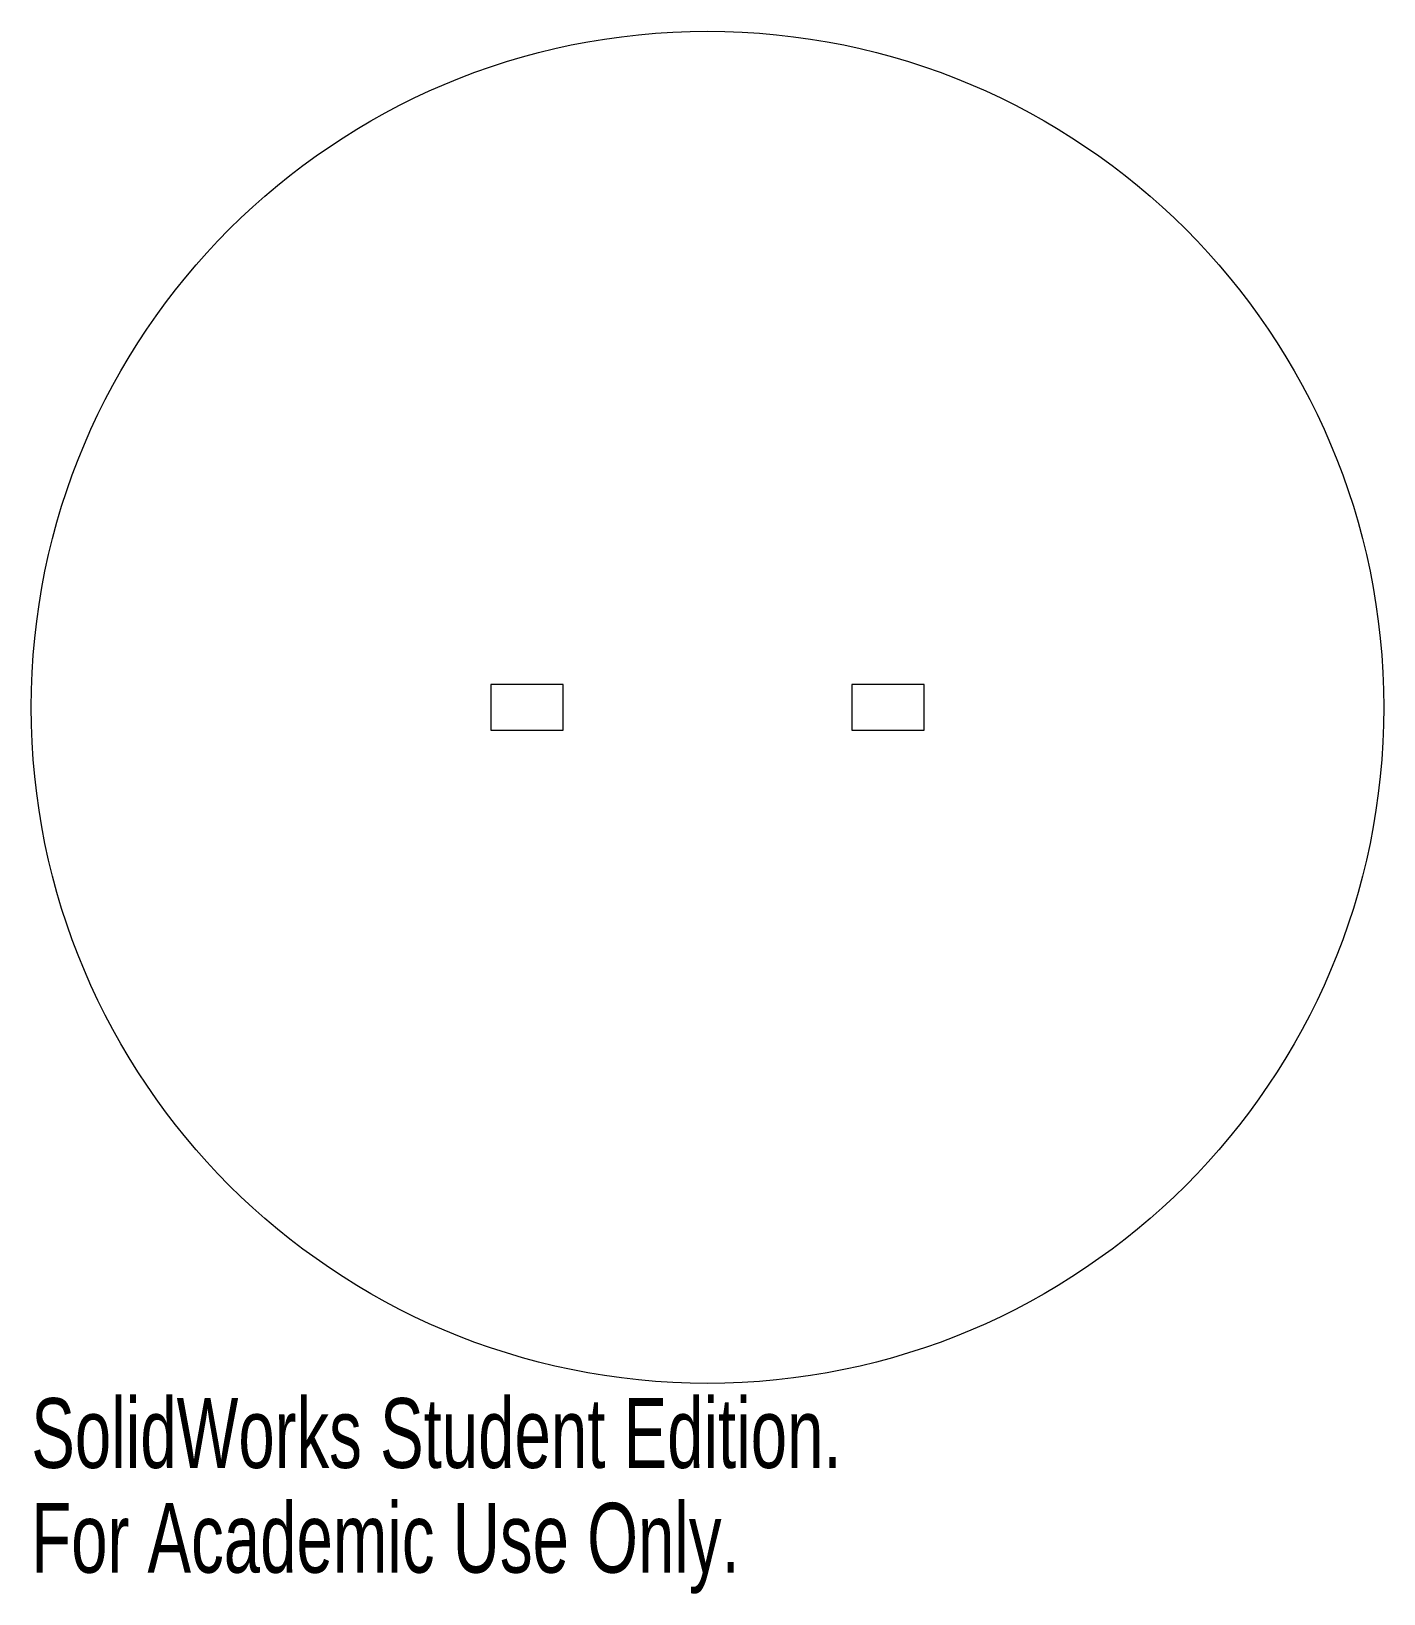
# Model space of a CAD drawing. Header units: millimetres. Extents: x -47 to 47, y -61 to 47.
import ezdxf

# ---------------------------------------------------------------- set-up
doc = ezdxf.new("R2010")
doc.units = ezdxf.units.MM
doc.styles.add('SLDTEXTSTYLE0', font='TXT', dxfattribs={"width": 0.7})

msp = doc.modelspace()

# ---------------------------------------------------------------- linework, layer by layer
at = {"color": 7, "linetype": 'Continuous', "lineweight": 15}
for p, q in [((-15, 1.59), (-15, -1.59)), ((-10, 1.59), (-15, 1.59)), ((-10, -1.59), (-10, 1.59)), ((10, 1.59), (10, -1.59)), ((15, 1.59), (10, 1.59)), ((15, -1.59), (15, 1.59)), ((-15, -1.59), (-10, -1.59)), ((10, -1.59), (15, -1.59))]:
    msp.add_line(p, q, dxfattribs=at)
msp.add_circle((0, 0), 46.8, dxfattribs=at)

# ---------------------------------------------------------------- texts
at = {"color": 7, "linetype": 'Continuous', "char_height": 4.8336, "attachment_point": 1, "style": 'SLDTEXTSTYLE0'}
for s, insert in [('SolidWorks Student Edition.', (-46.8, -47.82)), ('For Academic Use Only.', (-46.8, -55.07))]:
    msp.add_mtext(s, dxfattribs=dict(at, insert=insert))

doc.saveas('drawing.dxf')
